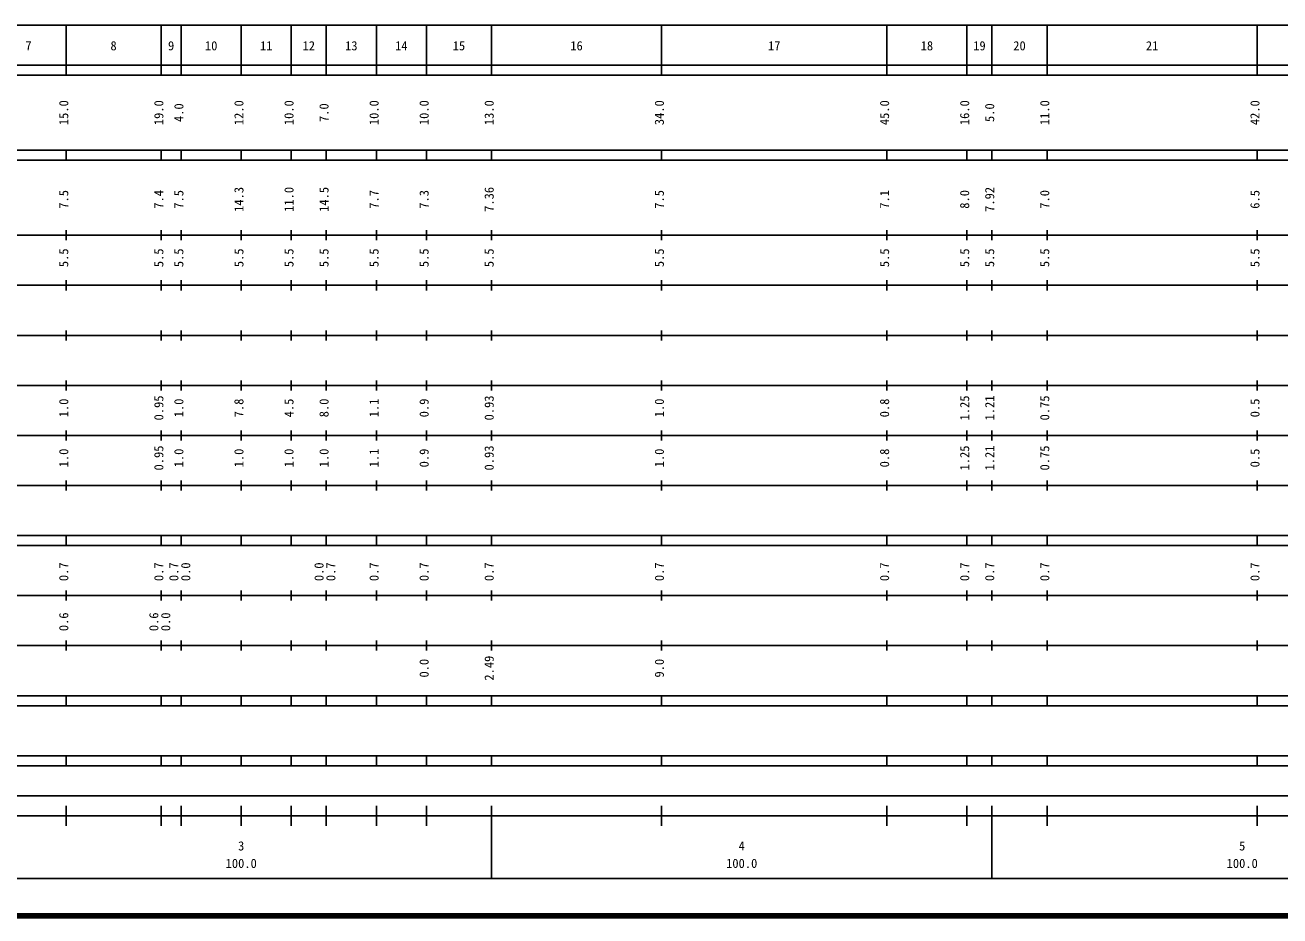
# Model space of a CAD drawing. Units: millimetres on the paper, enlarged 1000 times. Extents: x 40000 to 680000, y 20000 to 380000.
# Drawn here: x 274821 to 525532, y 20000 to 198000 of the extents above; entities that cross this region are included whole.
import ezdxf
from ezdxf.enums import TextEntityAlignment as Align

# ---------------------------------------------------------------- set-up
doc = ezdxf.new("R2010")
doc.units = ezdxf.units.MM
doc.header["$LTSCALE"] = 1000
doc.layers.add('M-TTL', color=2, linetype='Continuous', lineweight=140)
doc.layers.add('M-TTL-BAND', color=7, linetype='Continuous', lineweight=25)
doc.styles.add('ＭＳ ゴシック', font='')
doc.styles.get('ＭＳ ゴシック').set_extended_font_data('MS Gothic')

msp = doc.modelspace()

# ---------------------------------------------------------------- linework, layer by layer
at = {"layer": 'M-TTL'}
msp.add_line((40000, 20000), (680000, 20000), dxfattribs=at)
at = {"layer": 'M-TTL-BAND'}
for p, q in [((68000, 198000), (579000, 198000)), ((283000, 188000), (283000, 198000)), ((302000, 188000), (302000, 198000)), ((306000, 188000), (306000, 198000)), ((318000, 188000), (318000, 198000)), ((328000, 188000), (328000, 198000)), ((335000, 188000), (335000, 198000)), ((345000, 188000), (345000, 198000)), ((355000, 188000), (355000, 198000)), ((368000, 188000), (368000, 198000)), ((402000, 188000), (402000, 198000)), ((447000, 188000), (447000, 198000)), ((463000, 188000), (463000, 198000)), ((468000, 188000), (468000, 198000)), ((479000, 188000), (479000, 198000)), ((521000, 188000), (521000, 198000)), ((40000, 190000), (579000, 190000)), ((40000, 188000), (579000, 188000)), ((40000, 173000), (579000, 173000)), ((283000, 171000), (283000, 173000)), ((302000, 171000), (302000, 173000)), ((306000, 171000), (306000, 173000)), ((318000, 171000), (318000, 173000)), ((328000, 171000), (328000, 173000)), ((335000, 171000), (335000, 173000)), ((345000, 171000), (345000, 173000)), ((355000, 171000), (355000, 173000)), ((368000, 171000), (368000, 173000)), ((402000, 171000), (402000, 173000)), ((447000, 171000), (447000, 173000)), ((463000, 171000), (463000, 173000)), ((468000, 171000), (468000, 173000)), ((479000, 171000), (479000, 173000)), ((521000, 171000), (521000, 173000)), ((40000, 171000), (579000, 171000)), ((40000, 156000), (579000, 156000)), ((283000, 155000), (283000, 157000)), ((302000, 155000), (302000, 157000)), ((306000, 155000), (306000, 157000)), ((318000, 155000), (318000, 157000)), ((328000, 155000), (328000, 157000)), ((335000, 155000), (335000, 157000)), ((345000, 155000), (345000, 157000)), ((355000, 155000), (355000, 157000)), ((368000, 155000), (368000, 157000)), ((402000, 155000), (402000, 157000)), ((447000, 155000), (447000, 157000)), ((463000, 155000), (463000, 157000)), ((468000, 155000), (468000, 157000)), ((479000, 155000), (479000, 157000)), ((521000, 155000), (521000, 157000)), ((46000, 146000), (579000, 146000)), ((283000, 145000), (283000, 147000)), ((302000, 145000), (302000, 147000)), ((306000, 145000), (306000, 147000)), ((318000, 145000), (318000, 147000)), ((328000, 145000), (328000, 147000)), ((335000, 145000), (335000, 147000)), ((345000, 145000), (345000, 147000)), ((355000, 145000), (355000, 147000)), ((368000, 145000), (368000, 147000)), ((402000, 145000), (402000, 147000)), ((447000, 145000), (447000, 147000)), ((463000, 145000), (463000, 147000)), ((468000, 145000), (468000, 147000)), ((479000, 145000), (479000, 147000)), ((521000, 145000), (521000, 147000)), ((52000, 136000), (579000, 136000)), ((283000, 135000), (283000, 137000)), ((302000, 135000), (302000, 137000)), ((306000, 135000), (306000, 137000)), ((318000, 135000), (318000, 137000)), ((328000, 135000), (328000, 137000)), ((335000, 135000), (335000, 137000)), ((345000, 135000), (345000, 137000)), ((355000, 135000), (355000, 137000)), ((368000, 135000), (368000, 137000)), ((402000, 135000), (402000, 137000)), ((447000, 135000), (447000, 137000)), ((463000, 135000), (463000, 137000)), ((468000, 135000), (468000, 137000)), ((479000, 135000), (479000, 137000)), ((521000, 135000), (521000, 137000)), ((46000, 126000), (579000, 126000)), ((283000, 125000), (283000, 127000)), ((302000, 125000), (302000, 127000)), ((306000, 125000), (306000, 127000)), ((318000, 125000), (318000, 127000)), ((328000, 125000), (328000, 127000)), ((335000, 125000), (335000, 127000)), ((345000, 125000), (345000, 127000)), ((355000, 125000), (355000, 127000)), ((368000, 125000), (368000, 127000)), ((402000, 125000), (402000, 127000)), ((447000, 125000), (447000, 127000)), ((463000, 125000), (463000, 127000)), ((468000, 125000), (468000, 127000)), ((479000, 125000), (479000, 127000)), ((521000, 125000), (521000, 127000)), ((52000, 116000), (579000, 116000)), ((283000, 115000), (283000, 117000)), ((302000, 115000), (302000, 117000)), ((306000, 115000), (306000, 117000)), ((318000, 115000), (318000, 117000)), ((328000, 115000), (328000, 117000)), ((335000, 115000), (335000, 117000)), ((345000, 115000), (345000, 117000)), ((355000, 115000), (355000, 117000)), ((368000, 115000), (368000, 117000)), ((402000, 115000), (402000, 117000)), ((447000, 115000), (447000, 117000)), ((463000, 115000), (463000, 117000)), ((468000, 115000), (468000, 117000)), ((479000, 115000), (479000, 117000)), ((521000, 115000), (521000, 117000)), ((46000, 106000), (579000, 106000)), ((283000, 105000), (283000, 107000)), ((302000, 105000), (302000, 107000)), ((306000, 105000), (306000, 107000)), ((318000, 105000), (318000, 107000)), ((328000, 105000), (328000, 107000)), ((335000, 105000), (335000, 107000)), ((345000, 105000), (345000, 107000)), ((355000, 105000), (355000, 107000)), ((368000, 105000), (368000, 107000)), ((402000, 105000), (402000, 107000)), ((447000, 105000), (447000, 107000)), ((463000, 105000), (463000, 107000)), ((468000, 105000), (468000, 107000)), ((479000, 105000), (479000, 107000)), ((521000, 105000), (521000, 107000)), ((40000, 96000), (579000, 96000)), ((283000, 94000), (283000, 96000)), ((302000, 94000), (302000, 96000)), ((306000, 94000), (306000, 96000)), ((318000, 94000), (318000, 96000)), ((328000, 94000), (328000, 96000)), ((335000, 94000), (335000, 96000)), ((345000, 94000), (345000, 96000)), ((355000, 94000), (355000, 96000)), ((368000, 94000), (368000, 96000)), ((402000, 94000), (402000, 96000)), ((447000, 94000), (447000, 96000)), ((463000, 94000), (463000, 96000)), ((468000, 94000), (468000, 96000)), ((479000, 94000), (479000, 96000)), ((521000, 94000), (521000, 96000)), ((40000, 94000), (579000, 94000)), ((49000, 84000), (579000, 84000)), ((283000, 83000), (283000, 85000)), ((302000, 83000), (302000, 85000)), ((306000, 83000), (306000, 85000)), ((318000, 83000), (318000, 85000)), ((328000, 83000), (328000, 85000)), ((335000, 83000), (335000, 85000)), ((345000, 83000), (345000, 85000)), ((355000, 83000), (355000, 85000)), ((368000, 83000), (368000, 85000)), ((402000, 83000), (402000, 85000)), ((447000, 83000), (447000, 85000)), ((463000, 83000), (463000, 85000)), ((468000, 83000), (468000, 85000)), ((479000, 83000), (479000, 85000)), ((521000, 83000), (521000, 85000)), ((40000, 74000), (579000, 74000)), ((283000, 73000), (283000, 75000)), ((302000, 73000), (302000, 75000)), ((306000, 73000), (306000, 75000)), ((318000, 73000), (318000, 75000)), ((328000, 73000), (328000, 75000)), ((335000, 73000), (335000, 75000)), ((345000, 73000), (345000, 75000)), ((355000, 73000), (355000, 75000)), ((368000, 73000), (368000, 75000)), ((402000, 73000), (402000, 75000)), ((447000, 73000), (447000, 75000)), ((463000, 73000), (463000, 75000)), ((468000, 73000), (468000, 75000)), ((479000, 73000), (479000, 75000)), ((521000, 73000), (521000, 75000)), ((40000, 64000), (579000, 64000)), ((283000, 62000), (283000, 64000)), ((302000, 62000), (302000, 64000)), ((306000, 62000), (306000, 64000)), ((318000, 62000), (318000, 64000)), ((328000, 62000), (328000, 64000)), ((335000, 62000), (335000, 64000)), ((345000, 62000), (345000, 64000)), ((355000, 62000), (355000, 64000)), ((368000, 62000), (368000, 64000)), ((402000, 62000), (402000, 64000)), ((447000, 62000), (447000, 64000)), ((463000, 62000), (463000, 64000)), ((468000, 62000), (468000, 64000)), ((479000, 62000), (479000, 64000)), ((521000, 62000), (521000, 64000)), ((40000, 62000), (579000, 62000)), ((40000, 52000), (579000, 52000)), ((283000, 50000), (283000, 52000)), ((302000, 50000), (302000, 52000)), ((306000, 50000), (306000, 52000)), ((318000, 50000), (318000, 52000)), ((328000, 50000), (328000, 52000)), ((335000, 50000), (335000, 52000)), ((345000, 50000), (345000, 52000)), ((355000, 50000), (355000, 52000)), ((368000, 50000), (368000, 52000)), ((402000, 50000), (402000, 52000)), ((447000, 50000), (447000, 52000)), ((463000, 50000), (463000, 52000)), ((468000, 50000), (468000, 52000)), ((479000, 50000), (479000, 52000)), ((521000, 50000), (521000, 52000)), ((40000, 50000), (579000, 50000)), ((71000, 44000), (565000, 44000)), ((283000, 38000), (283000, 42000)), ((302000, 38000), (302000, 42000)), ((306000, 38000), (306000, 42000)), ((318000, 38000), (318000, 42000)), ((328000, 38000), (328000, 42000)), ((335000, 38000), (335000, 42000)), ((345000, 38000), (345000, 42000)), ((355000, 38000), (355000, 42000)), ((368000, 27500), (368000, 42000)), ((402000, 38000), (402000, 42000)), ((447000, 38000), (447000, 42000)), ((463000, 38000), (463000, 42000)), ((468000, 27500), (468000, 42000)), ((479000, 38000), (479000, 42000)), ((521000, 38000), (521000, 42000)), ((40000, 40000), (579000, 40000)), ((68000, 27500), (579000, 27500))]:
    msp.add_line(p, q, dxfattribs=at)

# ---------------------------------------------------------------- texts
at = {"layer": 'M-TTL-BAND', "style": 'ＭＳ ゴシック'}
for s, p in [('7', (275500, 192405)), ('8', (292500, 192405)), ('9', (304000, 192405)), ('10', (312000, 192405)), ('11', (323000, 192405)), ('12', (331500, 192405)), ('13', (340000, 192405)), ('14', (350000, 192405)), ('15', (361500, 192405)), ('16', (385000, 192405)), ('17', (424500, 192405)), ('18', (455000, 192405)), ('19', (465500, 192405)), ('20', (473500, 192405)), ('21', (500000, 192405)), ('3', (318000, 32523)), ('4', (418000, 32523)), ('5', (518000, 32523)), ('100.0', (318000, 29033)), ('100.0', (418000, 29033)), ('100.0', (518000, 29033))]:
    msp.add_text(s, height=1833, dxfattribs=at).set_placement(p, align=Align.BOTTOM_CENTER)
for s, p in [('15.0', (284000, 180500)), ('19.0', (303000, 180500)), ('4.0', (307000, 180500)), ('12.0', (319000, 180500)), ('10.0', (329000, 180500)), ('7.0', (336000, 180500)), ('10.0', (346000, 180500)), ('10.0', (356000, 180500)), ('13.0', (369000, 180500)), ('34.0', (403000, 180500)), ('45.0', (448000, 180500)), ('16.0', (464000, 180500)), ('5.0', (469000, 180500)), ('11.0', (480000, 180500)), ('42.0', (522000, 180500)), ('14.3', (319000, 163174)), ('11.0', (329000, 163174)), ('14.5', (336000, 163174)), ('7.36', (369000, 163174)), ('7.92', (469000, 163174)), ('7.5', (284000, 163174)), ('7.4', (303000, 163174)), ('7.5', (307000, 163174)), ('7.7', (346000, 163174)), ('7.3', (356000, 163174)), ('7.5', (403000, 163174)), ('7.1', (448000, 163174)), ('8.0', (464000, 163174)), ('7.0', (480000, 163174)), ('6.5', (522000, 163174)), ('5.5', (284000, 151500)), ('5.5', (303000, 151500)), ('5.5', (307000, 151500)), ('5.5', (319000, 151500)), ('5.5', (329000, 151500)), ('5.5', (336000, 151500)), ('5.5', (346000, 151500)), ('5.5', (356000, 151500)), ('5.5', (369000, 151500)), ('5.5', (403000, 151500)), ('5.5', (448000, 151500)), ('5.5', (464000, 151500)), ('5.5', (469000, 151500)), ('5.5', (480000, 151500)), ('5.5', (522000, 151500)), ('1.0', (284000, 121500)), ('0.95', (303000, 121500)), ('1.0', (307000, 121500)), ('7.8', (319000, 121500)), ('4.5', (329000, 121500)), ('8.0', (336000, 121500)), ('1.1', (346000, 121500)), ('0.9', (356000, 121500)), ('0.93', (369000, 121500)), ('1.0', (403000, 121500)), ('0.8', (448000, 121500)), ('1.25', (464000, 121500)), ('1.21', (469000, 121500)), ('0.75', (480000, 121500)), ('0.5', (522000, 121500)), ('1.0', (284000, 111500)), ('0.95', (303000, 111500)), ('1.0', (307000, 111500)), ('1.0', (319000, 111500)), ('1.0', (329000, 111500)), ('1.0', (336000, 111500)), ('1.1', (346000, 111500)), ('0.9', (356000, 111500)), ('0.93', (369000, 111500)), ('1.0', (403000, 111500)), ('0.8', (448000, 111500)), ('1.25', (464000, 111500)), ('1.21', (469000, 111500)), ('0.75', (480000, 111500)), ('0.5', (522000, 111500)), ('0.7', (284000, 88764)), ('0.7', (303000, 88764)), ('0.7', (306000, 88764)), ('0.0', (308370, 88764)), ('0.0', (335000, 88764)), ('0.7', (337370, 88764)), ('0.7', (346000, 88764)), ('0.7', (356000, 88764)), ('0.7', (369000, 88764)), ('0.7', (403000, 88764)), ('0.7', (448000, 88764)), ('0.7', (464000, 88764)), ('0.7', (469000, 88764)), ('0.7', (480000, 88764)), ('0.7', (522000, 88764)), ('0.6', (284000, 78764)), ('0.6', (302000, 78764)), ('0.0', (304370, 78764)), ('0.0', (356000, 69500)), ('2.49', (369000, 69500)), ('9.0', (403000, 69500))]:
    msp.add_text(s, height=1833, rotation=90, dxfattribs=at).set_placement(p, align=Align.BOTTOM_CENTER)

doc.saveas('drawing.dxf')
